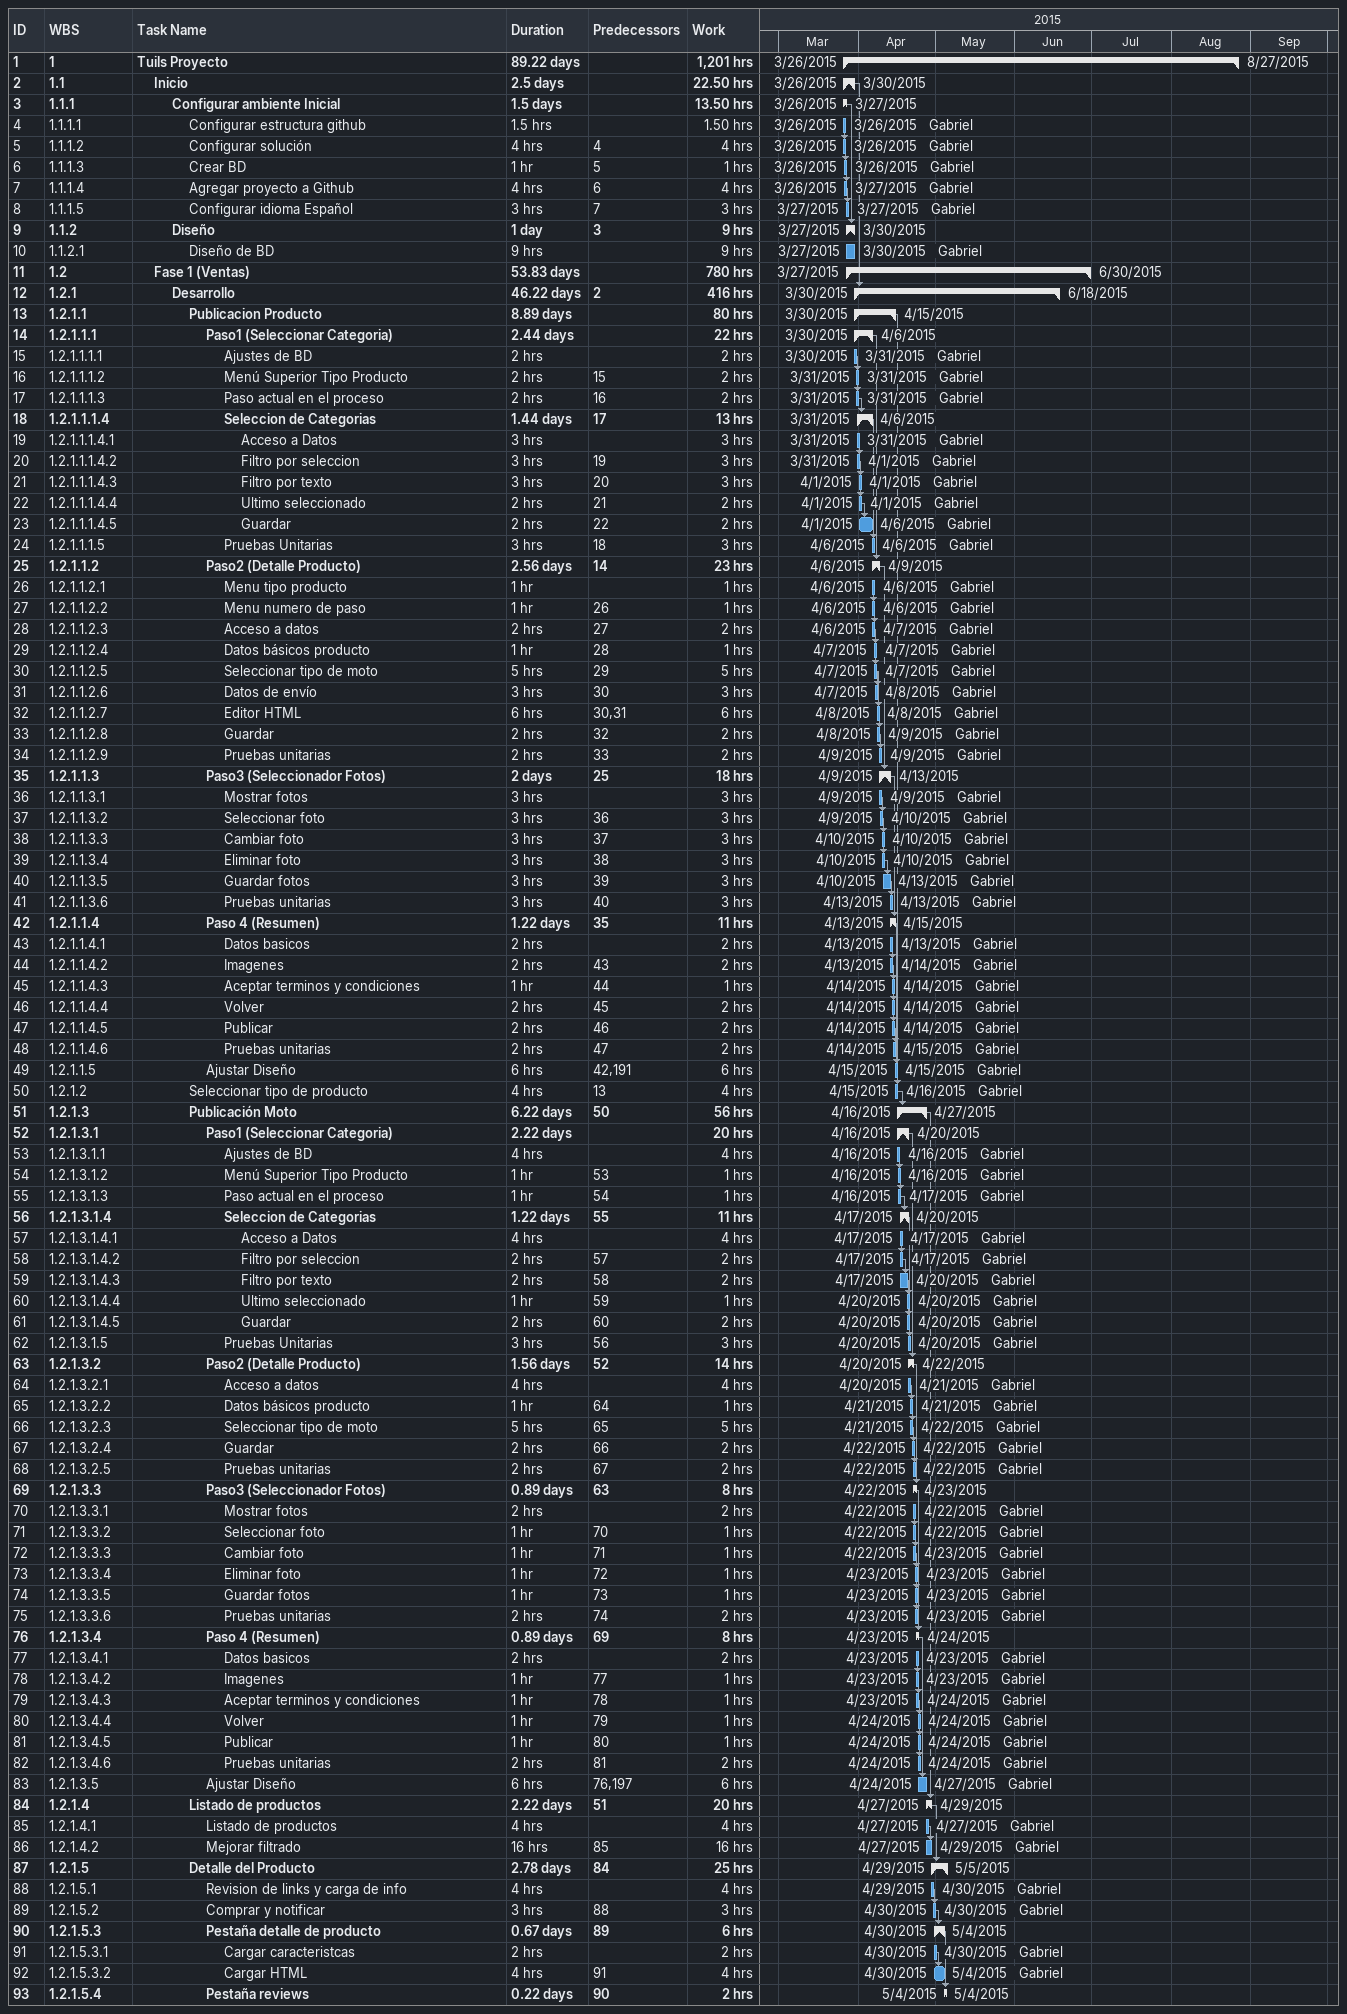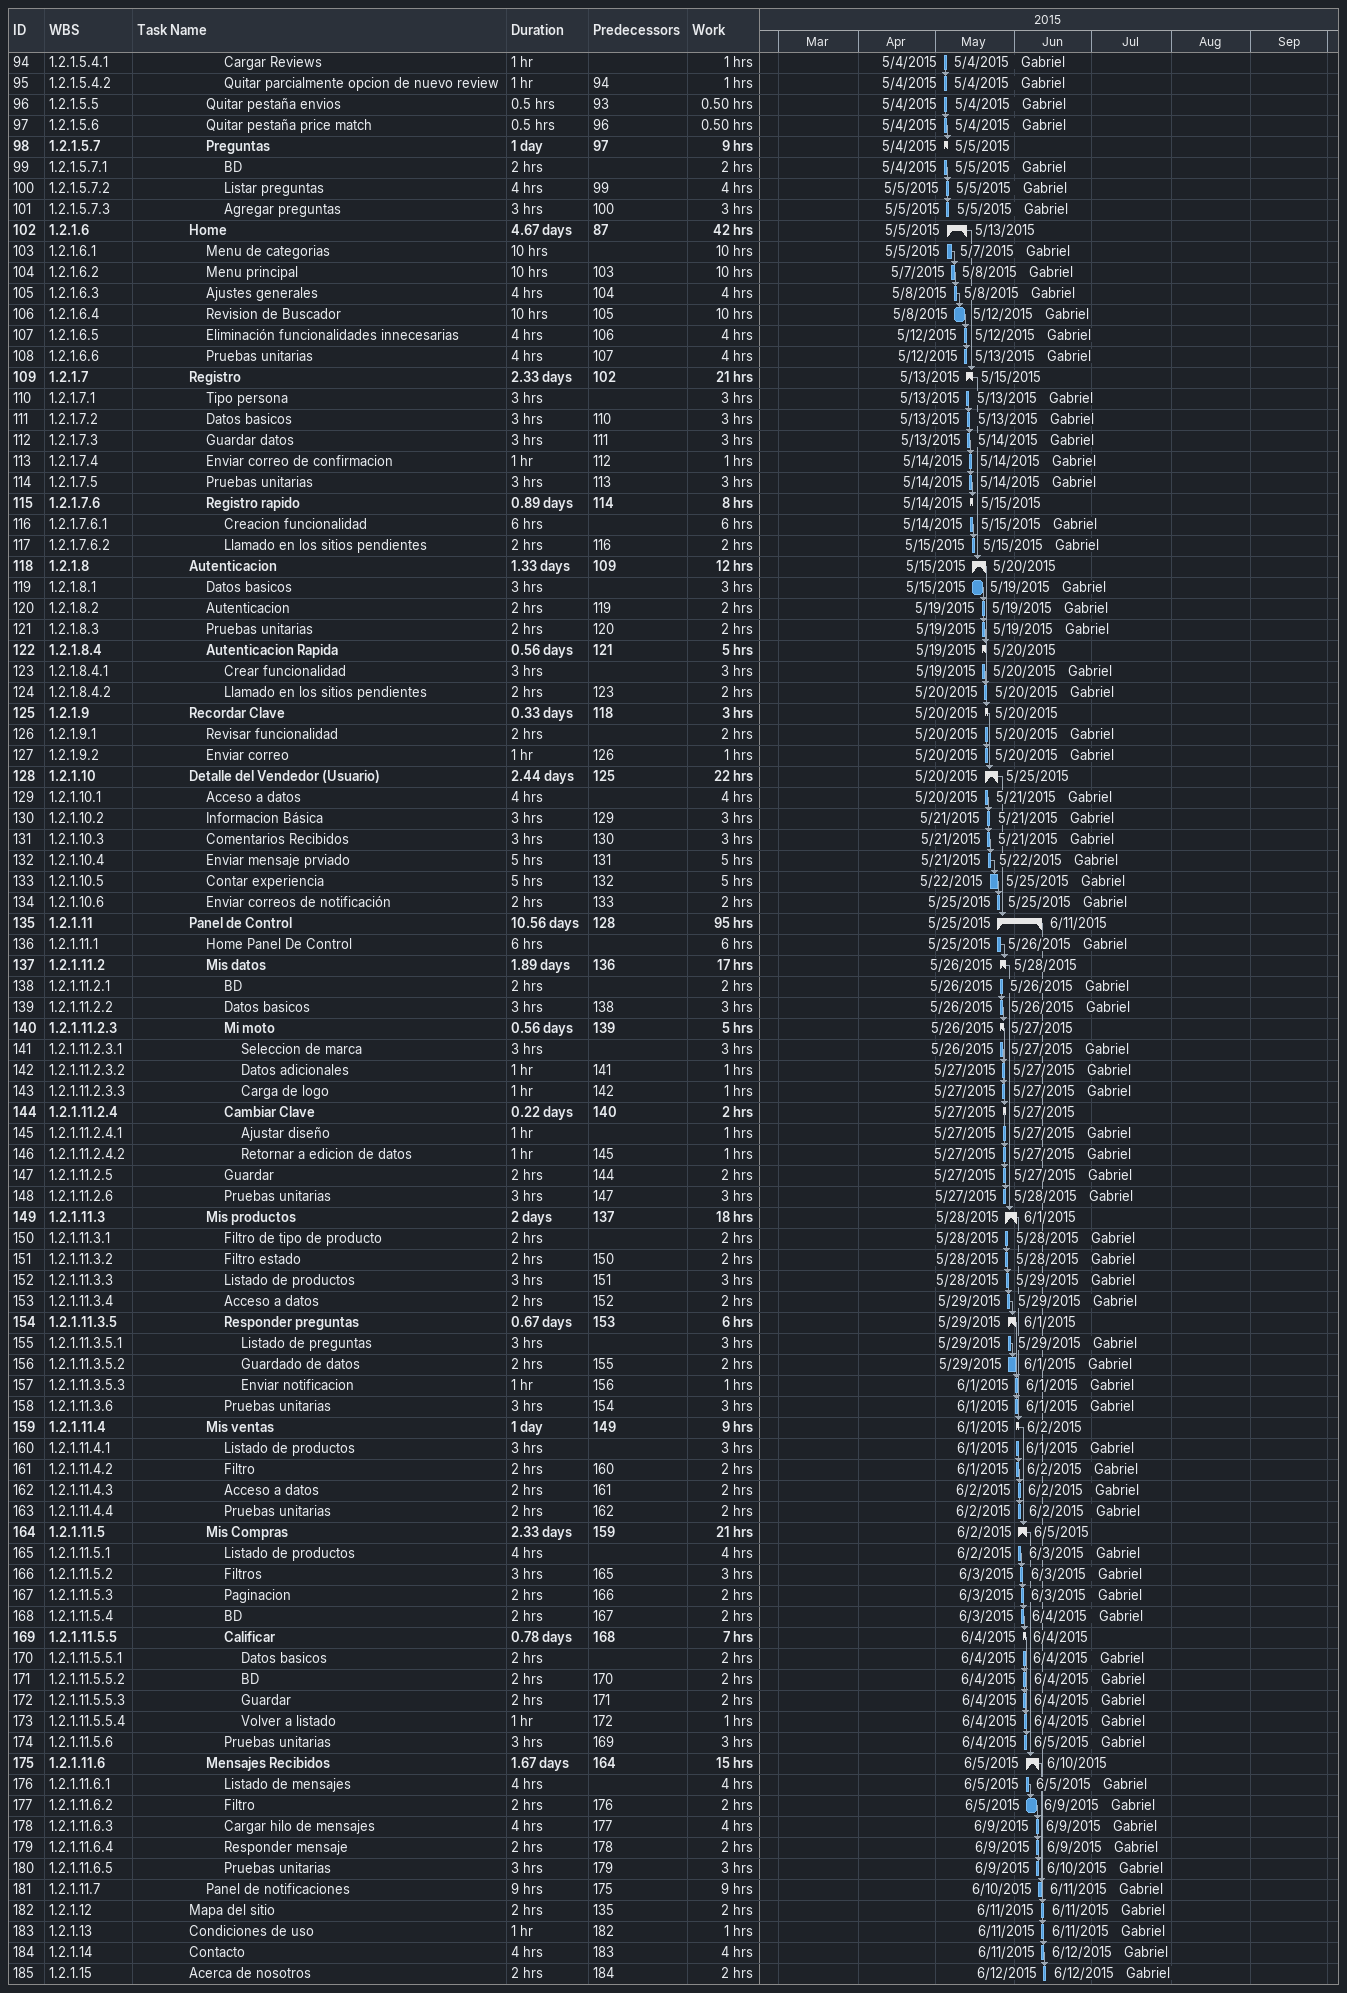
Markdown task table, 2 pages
| ID | WBS | Task | Duration | Start | Finish | Predecessors | Resources | Work (h) |
|---|---|---|---|---|---|---|---|---|
| 1 | 1 | **Tuils Proyecto** | 89.22d | 2015-03-26 | 2015-08-27 |  |  | 1201 |
| 2 | 1.1 | **Inicio** | 2.5d | 2015-03-26 | 2015-03-30 |  |  | 22.50 |
| 3 | 1.1.1 | **Configurar ambiente Inicial** | 1.5d | 2015-03-26 | 2015-03-27 |  |  | 13.50 |
| 4 | 1.1.1.1 | Configurar estructura github | 1.5h | 2015-03-26 | 2015-03-26 |  | Gabriel | 1.50 |
| 5 | 1.1.1.2 | Configurar solución | 4h | 2015-03-26 | 2015-03-26 | 4 | Gabriel | 4 |
| 6 | 1.1.1.3 | Crear BD | 1h | 2015-03-26 | 2015-03-26 | 5 | Gabriel | 1 |
| 7 | 1.1.1.4 | Agregar proyecto a Github | 4h | 2015-03-26 | 2015-03-27 | 6 | Gabriel | 4 |
| 8 | 1.1.1.5 | Configurar idioma Español | 3h | 2015-03-27 | 2015-03-27 | 7 | Gabriel | 3 |
| 9 | 1.1.2 | **Diseño** | 1d | 2015-03-27 | 2015-03-30 | 3 |  | 9 |
| 10 | 1.1.2.1 | Diseño de BD | 9h | 2015-03-27 | 2015-03-30 |  | Gabriel | 9 |
| 11 | 1.2 | **Fase 1 (Ventas)** | 53.83d | 2015-03-27 | 2015-06-30 |  |  | 780 |
| 12 | 1.2.1 | **Desarrollo** | 46.22d | 2015-03-30 | 2015-06-18 | 2 |  | 416 |
| 13 | 1.2.1.1 | **Publicacion Producto** | 8.89d | 2015-03-30 | 2015-04-15 |  |  | 80 |
| 14 | 1.2.1.1.1 | **Paso1 (Seleccionar Categoria)** | 2.44d | 2015-03-30 | 2015-04-06 |  |  | 22 |
| 15 | 1.2.1.1.1.1 | Ajustes de BD | 2h | 2015-03-30 | 2015-03-31 |  | Gabriel | 2 |
| 16 | 1.2.1.1.1.2 | Menú Superior Tipo Producto | 2h | 2015-03-31 | 2015-03-31 | 15 | Gabriel | 2 |
| 17 | 1.2.1.1.1.3 | Paso actual en el proceso | 2h | 2015-03-31 | 2015-03-31 | 16 | Gabriel | 2 |
| 18 | 1.2.1.1.1.4 | **Seleccion de Categorias** | 1.44d | 2015-03-31 | 2015-04-06 | 17 |  | 13 |
| 19 | 1.2.1.1.1.4.1 | Acceso a Datos | 3h | 2015-03-31 | 2015-03-31 |  | Gabriel | 3 |
| 20 | 1.2.1.1.1.4.2 | Filtro por seleccion | 3h | 2015-03-31 | 2015-04-01 | 19 | Gabriel | 3 |
| 21 | 1.2.1.1.1.4.3 | Filtro por texto | 3h | 2015-04-01 | 2015-04-01 | 20 | Gabriel | 3 |
| 22 | 1.2.1.1.1.4.4 | Ultimo seleccionado | 2h | 2015-04-01 | 2015-04-01 | 21 | Gabriel | 2 |
| 23 | 1.2.1.1.1.4.5 | Guardar | 2h | 2015-04-01 | 2015-04-06 | 22 | Gabriel | 2 |
| 24 | 1.2.1.1.1.5 | Pruebas Unitarias | 3h | 2015-04-06 | 2015-04-06 | 18 | Gabriel | 3 |
| 25 | 1.2.1.1.2 | **Paso2 (Detalle Producto)** | 2.56d | 2015-04-06 | 2015-04-09 | 14 |  | 23 |
| 26 | 1.2.1.1.2.1 | Menu tipo producto | 1h | 2015-04-06 | 2015-04-06 |  | Gabriel | 1 |
| 27 | 1.2.1.1.2.2 | Menu numero de paso | 1h | 2015-04-06 | 2015-04-06 | 26 | Gabriel | 1 |
| 28 | 1.2.1.1.2.3 | Acceso a datos | 2h | 2015-04-06 | 2015-04-07 | 27 | Gabriel | 2 |
| 29 | 1.2.1.1.2.4 | Datos básicos producto | 1h | 2015-04-07 | 2015-04-07 | 28 | Gabriel | 1 |
| 30 | 1.2.1.1.2.5 | Seleccionar tipo de moto | 5h | 2015-04-07 | 2015-04-07 | 29 | Gabriel | 5 |
| 31 | 1.2.1.1.2.6 | Datos de envío | 3h | 2015-04-07 | 2015-04-08 | 30 | Gabriel | 3 |
| 32 | 1.2.1.1.2.7 | Editor HTML | 6h | 2015-04-08 | 2015-04-08 | 30, 31 | Gabriel | 6 |
| 33 | 1.2.1.1.2.8 | Guardar | 2h | 2015-04-08 | 2015-04-09 | 32 | Gabriel | 2 |
| 34 | 1.2.1.1.2.9 | Pruebas unitarias | 2h | 2015-04-09 | 2015-04-09 | 33 | Gabriel | 2 |
| 35 | 1.2.1.1.3 | **Paso3 (Seleccionador Fotos)** | 2d | 2015-04-09 | 2015-04-13 | 25 |  | 18 |
| 36 | 1.2.1.1.3.1 | Mostrar fotos | 3h | 2015-04-09 | 2015-04-09 |  | Gabriel | 3 |
| 37 | 1.2.1.1.3.2 | Seleccionar foto | 3h | 2015-04-09 | 2015-04-10 | 36 | Gabriel | 3 |
| 38 | 1.2.1.1.3.3 | Cambiar foto | 3h | 2015-04-10 | 2015-04-10 | 37 | Gabriel | 3 |
| 39 | 1.2.1.1.3.4 | Eliminar foto | 3h | 2015-04-10 | 2015-04-10 | 38 | Gabriel | 3 |
| 40 | 1.2.1.1.3.5 | Guardar fotos | 3h | 2015-04-10 | 2015-04-13 | 39 | Gabriel | 3 |
| 41 | 1.2.1.1.3.6 | Pruebas unitarias | 3h | 2015-04-13 | 2015-04-13 | 40 | Gabriel | 3 |
| 42 | 1.2.1.1.4 | **Paso 4 (Resumen)** | 1.22d | 2015-04-13 | 2015-04-15 | 35 |  | 11 |
| 43 | 1.2.1.1.4.1 | Datos basicos | 2h | 2015-04-13 | 2015-04-13 |  | Gabriel | 2 |
| 44 | 1.2.1.1.4.2 | Imagenes | 2h | 2015-04-13 | 2015-04-14 | 43 | Gabriel | 2 |
| 45 | 1.2.1.1.4.3 | Aceptar terminos y condiciones | 1h | 2015-04-14 | 2015-04-14 | 44 | Gabriel | 1 |
| 46 | 1.2.1.1.4.4 | Volver | 2h | 2015-04-14 | 2015-04-14 | 45 | Gabriel | 2 |
| 47 | 1.2.1.1.4.5 | Publicar | 2h | 2015-04-14 | 2015-04-14 | 46 | Gabriel | 2 |
| 48 | 1.2.1.1.4.6 | Pruebas unitarias | 2h | 2015-04-14 | 2015-04-15 | 47 | Gabriel | 2 |
| 49 | 1.2.1.1.5 | Ajustar Diseño | 6h | 2015-04-15 | 2015-04-15 | 42, 191 | Gabriel | 6 |
| 50 | 1.2.1.2 | Seleccionar tipo de producto | 4h | 2015-04-15 | 2015-04-16 | 13 | Gabriel | 4 |
| 51 | 1.2.1.3 | **Publicación Moto** | 6.22d | 2015-04-16 | 2015-04-27 | 50 |  | 56 |
| 52 | 1.2.1.3.1 | **Paso1 (Seleccionar Categoria)** | 2.22d | 2015-04-16 | 2015-04-20 |  |  | 20 |
| 53 | 1.2.1.3.1.1 | Ajustes de BD | 4h | 2015-04-16 | 2015-04-16 |  | Gabriel | 4 |
| 54 | 1.2.1.3.1.2 | Menú Superior Tipo Producto | 1h | 2015-04-16 | 2015-04-16 | 53 | Gabriel | 1 |
| 55 | 1.2.1.3.1.3 | Paso actual en el proceso | 1h | 2015-04-16 | 2015-04-17 | 54 | Gabriel | 1 |
| 56 | 1.2.1.3.1.4 | **Seleccion de Categorias** | 1.22d | 2015-04-17 | 2015-04-20 | 55 |  | 11 |
| 57 | 1.2.1.3.1.4.1 | Acceso a Datos | 4h | 2015-04-17 | 2015-04-17 |  | Gabriel | 4 |
| 58 | 1.2.1.3.1.4.2 | Filtro por seleccion | 2h | 2015-04-17 | 2015-04-17 | 57 | Gabriel | 2 |
| 59 | 1.2.1.3.1.4.3 | Filtro por texto | 2h | 2015-04-17 | 2015-04-20 | 58 | Gabriel | 2 |
| 60 | 1.2.1.3.1.4.4 | Ultimo seleccionado | 1h | 2015-04-20 | 2015-04-20 | 59 | Gabriel | 1 |
| 61 | 1.2.1.3.1.4.5 | Guardar | 2h | 2015-04-20 | 2015-04-20 | 60 | Gabriel | 2 |
| 62 | 1.2.1.3.1.5 | Pruebas Unitarias | 3h | 2015-04-20 | 2015-04-20 | 56 | Gabriel | 3 |
| 63 | 1.2.1.3.2 | **Paso2 (Detalle Producto)** | 1.56d | 2015-04-20 | 2015-04-22 | 52 |  | 14 |
| 64 | 1.2.1.3.2.1 | Acceso a datos | 4h | 2015-04-20 | 2015-04-21 |  | Gabriel | 4 |
| 65 | 1.2.1.3.2.2 | Datos básicos producto | 1h | 2015-04-21 | 2015-04-21 | 64 | Gabriel | 1 |
| 66 | 1.2.1.3.2.3 | Seleccionar tipo de moto | 5h | 2015-04-21 | 2015-04-22 | 65 | Gabriel | 5 |
| 67 | 1.2.1.3.2.4 | Guardar | 2h | 2015-04-22 | 2015-04-22 | 66 | Gabriel | 2 |
| 68 | 1.2.1.3.2.5 | Pruebas unitarias | 2h | 2015-04-22 | 2015-04-22 | 67 | Gabriel | 2 |
| 69 | 1.2.1.3.3 | **Paso3 (Seleccionador Fotos)** | 0.89d | 2015-04-22 | 2015-04-23 | 63 |  | 8 |
| 70 | 1.2.1.3.3.1 | Mostrar fotos | 2h | 2015-04-22 | 2015-04-22 |  | Gabriel | 2 |
| 71 | 1.2.1.3.3.2 | Seleccionar foto | 1h | 2015-04-22 | 2015-04-22 | 70 | Gabriel | 1 |
| 72 | 1.2.1.3.3.3 | Cambiar foto | 1h | 2015-04-22 | 2015-04-23 | 71 | Gabriel | 1 |
| 73 | 1.2.1.3.3.4 | Eliminar foto | 1h | 2015-04-23 | 2015-04-23 | 72 | Gabriel | 1 |
| 74 | 1.2.1.3.3.5 | Guardar fotos | 1h | 2015-04-23 | 2015-04-23 | 73 | Gabriel | 1 |
| 75 | 1.2.1.3.3.6 | Pruebas unitarias | 2h | 2015-04-23 | 2015-04-23 | 74 | Gabriel | 2 |
| 76 | 1.2.1.3.4 | **Paso 4 (Resumen)** | 0.89d | 2015-04-23 | 2015-04-24 | 69 |  | 8 |
| 77 | 1.2.1.3.4.1 | Datos basicos | 2h | 2015-04-23 | 2015-04-23 |  | Gabriel | 2 |
| 78 | 1.2.1.3.4.2 | Imagenes | 1h | 2015-04-23 | 2015-04-23 | 77 | Gabriel | 1 |
| 79 | 1.2.1.3.4.3 | Aceptar terminos y condiciones | 1h | 2015-04-23 | 2015-04-24 | 78 | Gabriel | 1 |
| 80 | 1.2.1.3.4.4 | Volver | 1h | 2015-04-24 | 2015-04-24 | 79 | Gabriel | 1 |
| 81 | 1.2.1.3.4.5 | Publicar | 1h | 2015-04-24 | 2015-04-24 | 80 | Gabriel | 1 |
| 82 | 1.2.1.3.4.6 | Pruebas unitarias | 2h | 2015-04-24 | 2015-04-24 | 81 | Gabriel | 2 |
| 83 | 1.2.1.3.5 | Ajustar Diseño | 6h | 2015-04-24 | 2015-04-27 | 76, 197 | Gabriel | 6 |
| 84 | 1.2.1.4 | **Listado de productos** | 2.22d | 2015-04-27 | 2015-04-29 | 51 |  | 20 |
| 85 | 1.2.1.4.1 | Listado de productos | 4h | 2015-04-27 | 2015-04-27 |  | Gabriel | 4 |
| 86 | 1.2.1.4.2 | Mejorar filtrado | 16h | 2015-04-27 | 2015-04-29 | 85 | Gabriel | 16 |
| 87 | 1.2.1.5 | **Detalle del Producto** | 2.78d | 2015-04-29 | 2015-05-05 | 84 |  | 25 |
| 88 | 1.2.1.5.1 | Revision de links y carga de info | 4h | 2015-04-29 | 2015-04-30 |  | Gabriel | 4 |
| 89 | 1.2.1.5.2 | Comprar y notificar | 3h | 2015-04-30 | 2015-04-30 | 88 | Gabriel | 3 |
| 90 | 1.2.1.5.3 | **Pestaña detalle de producto** | 0.67d | 2015-04-30 | 2015-05-04 | 89 |  | 6 |
| 91 | 1.2.1.5.3.1 | Cargar caracteristcas | 2h | 2015-04-30 | 2015-04-30 |  | Gabriel | 2 |
| 92 | 1.2.1.5.3.2 | Cargar HTML | 4h | 2015-04-30 | 2015-05-04 | 91 | Gabriel | 4 |
| 93 | 1.2.1.5.4 | **Pestaña reviews** | 0.22d | 2015-05-04 | 2015-05-04 | 90 |  | 2 |
| 94 | 1.2.1.5.4.1 | Cargar Reviews | 1h | 2015-05-04 | 2015-05-04 |  | Gabriel | 1 |
| 95 | 1.2.1.5.4.2 | Quitar parcialmente opcion de nuevo review | 1h | 2015-05-04 | 2015-05-04 | 94 | Gabriel | 1 |
| 96 | 1.2.1.5.5 | Quitar pestaña envios | 0.5h | 2015-05-04 | 2015-05-04 | 93 | Gabriel | 0.50 |
| 97 | 1.2.1.5.6 | Quitar pestaña price match | 0.5h | 2015-05-04 | 2015-05-04 | 96 | Gabriel | 0.50 |
| 98 | 1.2.1.5.7 | **Preguntas** | 1d | 2015-05-04 | 2015-05-05 | 97 |  | 9 |
| 99 | 1.2.1.5.7.1 | BD | 2h | 2015-05-04 | 2015-05-05 |  | Gabriel | 2 |
| 100 | 1.2.1.5.7.2 | Listar preguntas | 4h | 2015-05-05 | 2015-05-05 | 99 | Gabriel | 4 |
| 101 | 1.2.1.5.7.3 | Agregar preguntas | 3h | 2015-05-05 | 2015-05-05 | 100 | Gabriel | 3 |
| 102 | 1.2.1.6 | **Home** | 4.67d | 2015-05-05 | 2015-05-13 | 87 |  | 42 |
| 103 | 1.2.1.6.1 | Menu de categorias | 10h | 2015-05-05 | 2015-05-07 |  | Gabriel | 10 |
| 104 | 1.2.1.6.2 | Menu principal | 10h | 2015-05-07 | 2015-05-08 | 103 | Gabriel | 10 |
| 105 | 1.2.1.6.3 | Ajustes generales | 4h | 2015-05-08 | 2015-05-08 | 104 | Gabriel | 4 |
| 106 | 1.2.1.6.4 | Revision de Buscador | 10h | 2015-05-08 | 2015-05-12 | 105 | Gabriel | 10 |
| 107 | 1.2.1.6.5 | Eliminación funcionalidades innecesarias | 4h | 2015-05-12 | 2015-05-12 | 106 | Gabriel | 4 |
| 108 | 1.2.1.6.6 | Pruebas unitarias | 4h | 2015-05-12 | 2015-05-13 | 107 | Gabriel | 4 |
| 109 | 1.2.1.7 | **Registro** | 2.33d | 2015-05-13 | 2015-05-15 | 102 |  | 21 |
| 110 | 1.2.1.7.1 | Tipo persona | 3h | 2015-05-13 | 2015-05-13 |  | Gabriel | 3 |
| 111 | 1.2.1.7.2 | Datos basicos | 3h | 2015-05-13 | 2015-05-13 | 110 | Gabriel | 3 |
| 112 | 1.2.1.7.3 | Guardar datos | 3h | 2015-05-13 | 2015-05-14 | 111 | Gabriel | 3 |
| 113 | 1.2.1.7.4 | Enviar correo de confirmacion | 1h | 2015-05-14 | 2015-05-14 | 112 | Gabriel | 1 |
| 114 | 1.2.1.7.5 | Pruebas unitarias | 3h | 2015-05-14 | 2015-05-14 | 113 | Gabriel | 3 |
| 115 | 1.2.1.7.6 | **Registro rapido** | 0.89d | 2015-05-14 | 2015-05-15 | 114 |  | 8 |
| 116 | 1.2.1.7.6.1 | Creacion funcionalidad | 6h | 2015-05-14 | 2015-05-15 |  | Gabriel | 6 |
| 117 | 1.2.1.7.6.2 | Llamado en los sitios pendientes | 2h | 2015-05-15 | 2015-05-15 | 116 | Gabriel | 2 |
| 118 | 1.2.1.8 | **Autenticacion** | 1.33d | 2015-05-15 | 2015-05-20 | 109 |  | 12 |
| 119 | 1.2.1.8.1 | Datos basicos | 3h | 2015-05-15 | 2015-05-19 |  | Gabriel | 3 |
| 120 | 1.2.1.8.2 | Autenticacion | 2h | 2015-05-19 | 2015-05-19 | 119 | Gabriel | 2 |
| 121 | 1.2.1.8.3 | Pruebas unitarias | 2h | 2015-05-19 | 2015-05-19 | 120 | Gabriel | 2 |
| 122 | 1.2.1.8.4 | **Autenticacion Rapida** | 0.56d | 2015-05-19 | 2015-05-20 | 121 |  | 5 |
| 123 | 1.2.1.8.4.1 | Crear funcionalidad | 3h | 2015-05-19 | 2015-05-20 |  | Gabriel | 3 |
| 124 | 1.2.1.8.4.2 | Llamado en los sitios pendientes | 2h | 2015-05-20 | 2015-05-20 | 123 | Gabriel | 2 |
| 125 | 1.2.1.9 | **Recordar Clave** | 0.33d | 2015-05-20 | 2015-05-20 | 118 |  | 3 |
| 126 | 1.2.1.9.1 | Revisar funcionalidad | 2h | 2015-05-20 | 2015-05-20 |  | Gabriel | 2 |
| 127 | 1.2.1.9.2 | Enviar correo | 1h | 2015-05-20 | 2015-05-20 | 126 | Gabriel | 1 |
| 128 | 1.2.1.10 | **Detalle del Vendedor (Usuario)** | 2.44d | 2015-05-20 | 2015-05-25 | 125 |  | 22 |
| 129 | 1.2.1.10.1 | Acceso a datos | 4h | 2015-05-20 | 2015-05-21 |  | Gabriel | 4 |
| 130 | 1.2.1.10.2 | Informacion Básica | 3h | 2015-05-21 | 2015-05-21 | 129 | Gabriel | 3 |
| 131 | 1.2.1.10.3 | Comentarios Recibidos | 3h | 2015-05-21 | 2015-05-21 | 130 | Gabriel | 3 |
| 132 | 1.2.1.10.4 | Enviar mensaje prviado | 5h | 2015-05-21 | 2015-05-22 | 131 | Gabriel | 5 |
| 133 | 1.2.1.10.5 | Contar experiencia | 5h | 2015-05-22 | 2015-05-25 | 132 | Gabriel | 5 |
| 134 | 1.2.1.10.6 | Enviar correos de notificación | 2h | 2015-05-25 | 2015-05-25 | 133 | Gabriel | 2 |
| 135 | 1.2.1.11 | **Panel de Control** | 10.56d | 2015-05-25 | 2015-06-11 | 128 |  | 95 |
| 136 | 1.2.1.11.1 | Home Panel De Control | 6h | 2015-05-25 | 2015-05-26 |  | Gabriel | 6 |
| 137 | 1.2.1.11.2 | **Mis datos** | 1.89d | 2015-05-26 | 2015-05-28 | 136 |  | 17 |
| 138 | 1.2.1.11.2.1 | BD | 2h | 2015-05-26 | 2015-05-26 |  | Gabriel | 2 |
| 139 | 1.2.1.11.2.2 | Datos basicos | 3h | 2015-05-26 | 2015-05-26 | 138 | Gabriel | 3 |
| 140 | 1.2.1.11.2.3 | **Mi moto** | 0.56d | 2015-05-26 | 2015-05-27 | 139 |  | 5 |
| 141 | 1.2.1.11.2.3.1 | Seleccion de marca | 3h | 2015-05-26 | 2015-05-27 |  | Gabriel | 3 |
| 142 | 1.2.1.11.2.3.2 | Datos adicionales | 1h | 2015-05-27 | 2015-05-27 | 141 | Gabriel | 1 |
| 143 | 1.2.1.11.2.3.3 | Carga de logo | 1h | 2015-05-27 | 2015-05-27 | 142 | Gabriel | 1 |
| 144 | 1.2.1.11.2.4 | **Cambiar Clave** | 0.22d | 2015-05-27 | 2015-05-27 | 140 |  | 2 |
| 145 | 1.2.1.11.2.4.1 | Ajustar diseño | 1h | 2015-05-27 | 2015-05-27 |  | Gabriel | 1 |
| 146 | 1.2.1.11.2.4.2 | Retornar a edicion de datos | 1h | 2015-05-27 | 2015-05-27 | 145 | Gabriel | 1 |
| 147 | 1.2.1.11.2.5 | Guardar | 2h | 2015-05-27 | 2015-05-27 | 144 | Gabriel | 2 |
| 148 | 1.2.1.11.2.6 | Pruebas unitarias | 3h | 2015-05-27 | 2015-05-28 | 147 | Gabriel | 3 |
| 149 | 1.2.1.11.3 | **Mis productos** | 2d | 2015-05-28 | 2015-06-01 | 137 |  | 18 |
| 150 | 1.2.1.11.3.1 | Filtro de tipo de producto | 2h | 2015-05-28 | 2015-05-28 |  | Gabriel | 2 |
| 151 | 1.2.1.11.3.2 | Filtro estado | 2h | 2015-05-28 | 2015-05-28 | 150 | Gabriel | 2 |
| 152 | 1.2.1.11.3.3 | Listado de productos | 3h | 2015-05-28 | 2015-05-29 | 151 | Gabriel | 3 |
| 153 | 1.2.1.11.3.4 | Acceso a datos | 2h | 2015-05-29 | 2015-05-29 | 152 | Gabriel | 2 |
| 154 | 1.2.1.11.3.5 | **Responder preguntas** | 0.67d | 2015-05-29 | 2015-06-01 | 153 |  | 6 |
| 155 | 1.2.1.11.3.5.1 | Listado de preguntas | 3h | 2015-05-29 | 2015-05-29 |  | Gabriel | 3 |
| 156 | 1.2.1.11.3.5.2 | Guardado de datos | 2h | 2015-05-29 | 2015-06-01 | 155 | Gabriel | 2 |
| 157 | 1.2.1.11.3.5.3 | Enviar notificacion | 1h | 2015-06-01 | 2015-06-01 | 156 | Gabriel | 1 |
| 158 | 1.2.1.11.3.6 | Pruebas unitarias | 3h | 2015-06-01 | 2015-06-01 | 154 | Gabriel | 3 |
| 159 | 1.2.1.11.4 | **Mis ventas** | 1d | 2015-06-01 | 2015-06-02 | 149 |  | 9 |
| 160 | 1.2.1.11.4.1 | Listado de productos | 3h | 2015-06-01 | 2015-06-01 |  | Gabriel | 3 |
| 161 | 1.2.1.11.4.2 | Filtro | 2h | 2015-06-01 | 2015-06-02 | 160 | Gabriel | 2 |
| 162 | 1.2.1.11.4.3 | Acceso a datos | 2h | 2015-06-02 | 2015-06-02 | 161 | Gabriel | 2 |
| 163 | 1.2.1.11.4.4 | Pruebas unitarias | 2h | 2015-06-02 | 2015-06-02 | 162 | Gabriel | 2 |
| 164 | 1.2.1.11.5 | **Mis Compras** | 2.33d | 2015-06-02 | 2015-06-05 | 159 |  | 21 |
| 165 | 1.2.1.11.5.1 | Listado de productos | 4h | 2015-06-02 | 2015-06-03 |  | Gabriel | 4 |
| 166 | 1.2.1.11.5.2 | Filtros | 3h | 2015-06-03 | 2015-06-03 | 165 | Gabriel | 3 |
| 167 | 1.2.1.11.5.3 | Paginacion | 2h | 2015-06-03 | 2015-06-03 | 166 | Gabriel | 2 |
| 168 | 1.2.1.11.5.4 | BD | 2h | 2015-06-03 | 2015-06-04 | 167 | Gabriel | 2 |
| 169 | 1.2.1.11.5.5 | **Calificar** | 0.78d | 2015-06-04 | 2015-06-04 | 168 |  | 7 |
| 170 | 1.2.1.11.5.5.1 | Datos basicos | 2h | 2015-06-04 | 2015-06-04 |  | Gabriel | 2 |
| 171 | 1.2.1.11.5.5.2 | BD | 2h | 2015-06-04 | 2015-06-04 | 170 | Gabriel | 2 |
| 172 | 1.2.1.11.5.5.3 | Guardar | 2h | 2015-06-04 | 2015-06-04 | 171 | Gabriel | 2 |
| 173 | 1.2.1.11.5.5.4 | Volver a listado | 1h | 2015-06-04 | 2015-06-04 | 172 | Gabriel | 1 |
| 174 | 1.2.1.11.5.6 | Pruebas unitarias | 3h | 2015-06-04 | 2015-06-05 | 169 | Gabriel | 3 |
| 175 | 1.2.1.11.6 | **Mensajes Recibidos** | 1.67d | 2015-06-05 | 2015-06-10 | 164 |  | 15 |
| 176 | 1.2.1.11.6.1 | Listado de mensajes | 4h | 2015-06-05 | 2015-06-05 |  | Gabriel | 4 |
| 177 | 1.2.1.11.6.2 | Filtro | 2h | 2015-06-05 | 2015-06-09 | 176 | Gabriel | 2 |
| 178 | 1.2.1.11.6.3 | Cargar hilo de mensajes | 4h | 2015-06-09 | 2015-06-09 | 177 | Gabriel | 4 |
| 179 | 1.2.1.11.6.4 | Responder mensaje | 2h | 2015-06-09 | 2015-06-09 | 178 | Gabriel | 2 |
| 180 | 1.2.1.11.6.5 | Pruebas unitarias | 3h | 2015-06-09 | 2015-06-10 | 179 | Gabriel | 3 |
| 181 | 1.2.1.11.7 | Panel de notificaciones | 9h | 2015-06-10 | 2015-06-11 | 175 | Gabriel | 9 |
| 182 | 1.2.1.12 | Mapa del sitio | 2h | 2015-06-11 | 2015-06-11 | 135 | Gabriel | 2 |
| 183 | 1.2.1.13 | Condiciones de uso | 1h | 2015-06-11 | 2015-06-11 | 182 | Gabriel | 1 |
| 184 | 1.2.1.14 | Contacto | 4h | 2015-06-11 | 2015-06-12 | 183 | Gabriel | 4 |
| 185 | 1.2.1.15 | Acerca de nosotros | 2h | 2015-06-12 | 2015-06-12 | 184 | Gabriel | 2 |
